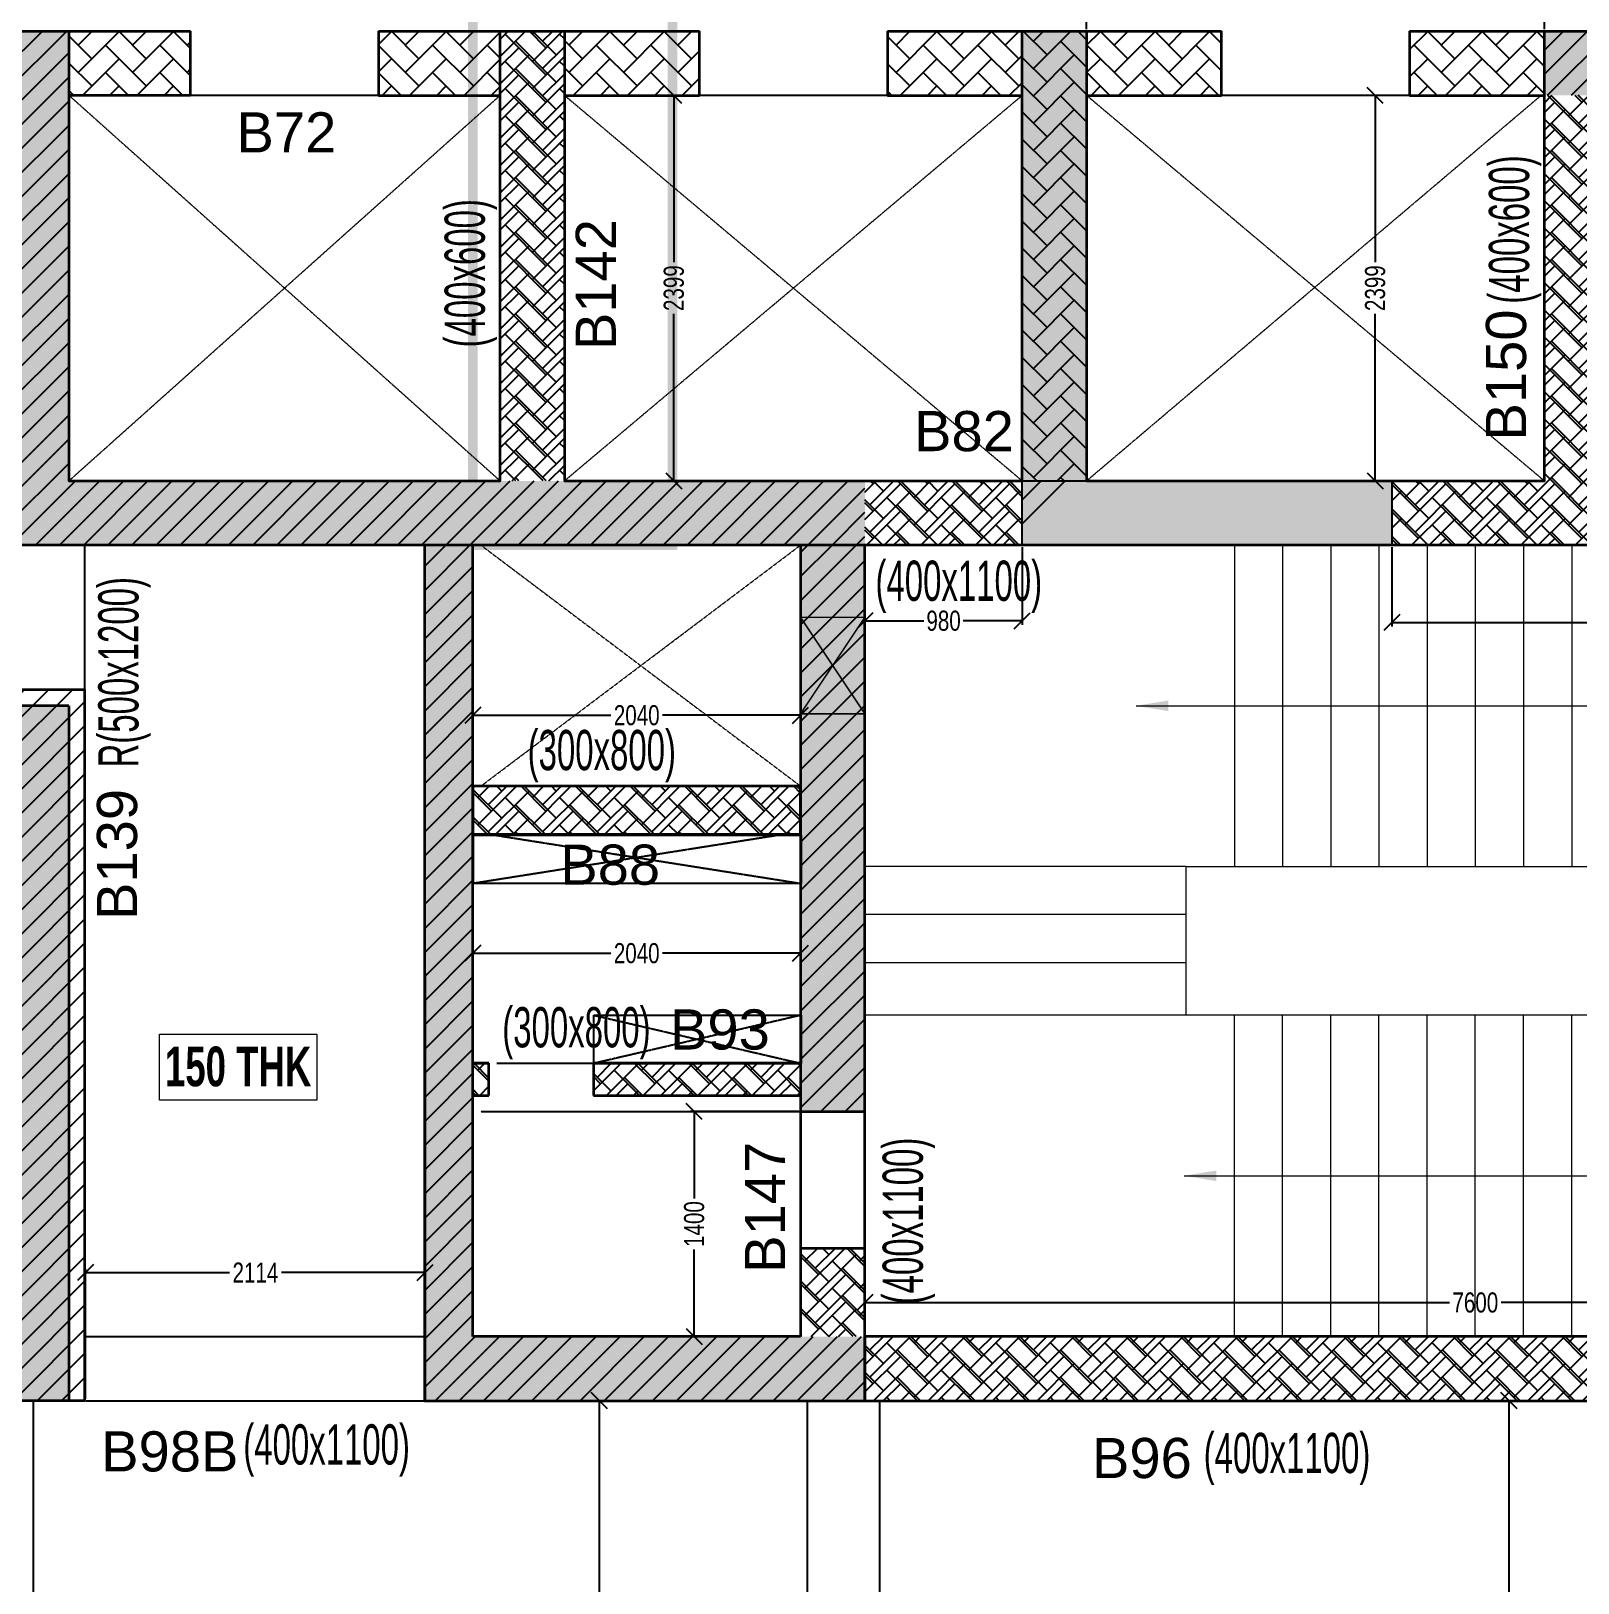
# Model space of a CAD drawing. Header units: millimetres. Extents: x 18542 to 87256, y 14692 to 73451.
# Drawn here: x 35750 to 45379, y 24352 to 34012 of the extents above; entities that cross this region are included whole.
import ezdxf
from ezdxf.enums import TextEntityAlignment as Align

# ---------------------------------------------------------------- set-up
doc = ezdxf.new("R2010")
doc.units = ezdxf.units.MM
doc.linetypes.add('HIDDEN', pattern=[0.375, 0.25, -0.125])
for name, color, linetype, lineweight in [('A-ANNO-DIMS', 8, 'Continuous', 15), ('A-DETL-MISC', 35, 'Continuous', 15), ('A-FLOR-IDEN', 11, 'Continuous', 9), ('A-HIDD-ABVE', 8, 'HIDDEN', 20), ('S-BEAM-IDEN', 2, 'Continuous', 9), ('S-COLS', 5, 'Continuous', 35)]:
    doc.layers.add(name, color=color, linetype=linetype, lineweight=lineweight)
for name, color, linetype in [('Beam Nos', 7, 'Continuous'), ('changes', 7, 'Continuous'), ('CUTOUT', 4, 'Continuous'), ('S-BEAM', 7, 'Continuous'), ('S-COL HATCH', 9, 'Continuous'), ('S-CUTOUT', 1, 'Continuous'), ('S-DIM', 7, 'Continuous')]:
    doc.layers.add(name, color=color, linetype=linetype)
doc.styles.add('Dim.s & Anno.(Misc.)', font='ARIALN.TTF')
doc.styles.add('SC-BBS1', font='SansSerif')
doc.styles.add('sobha.sed', font='swisscl.ttf')
doc.styles.add('Swis721 LtCn BT', font='swisscl.ttf', dxfattribs={"width": 0.9, "height": 233.355162})
doc.styles.add('Swis721 LtCn BT_B', font='', dxfattribs={"width": 0.9, "height": 246.918336})
doc.styles.get('Swis721 LtCn BT_B').set_extended_font_data('Swis721 LtCn BT', bold=True)
doc.dimstyles.new('A-GFC-100', dxfattribs={"dimscale": 100, "dimtxt": 1.75, "dimasz": 1.5, "dimexe": 1.5, "dimexo": 0, "dimgap": 1, "dimtad": 1, "dimdsep": 46, "dimtxsty": 'Dim.s & Anno.(Misc.)', "dimblk": 'ARCHTICK', "dimcen": 0, "dimdle": 1.5, "dimclrd": 256, "dimclre": 8, "dimclrt": 6, "dimazin": 2, "dimtfac": 1, "dimtix": 1, "dimtmove": 2, "dimatfit": 3, "dimfxl": 1, "dimtolj": 1, "dimlwd": -1, "dimlwe": 9, "dimarcsym": 0})
doc.dimstyles.new('S-50', dxfattribs={"dimscale": 50, "dimtxt": 2.5, "dimasz": 2, "dimexe": 0.5, "dimexo": 0.25, "dimgap": 0.25, "dimtad": 0, "dimdec": 0, "dimrnd": 0.0005, "dimzin": 0, "dimdsep": 46, "dimtxsty": 'sobha.sed', "dimblk": 'OBLIQUE', "dimcen": 0.09, "dimclrd": 8, "dimclre": 8, "dimclrt": 6, "dimadec": 0, "dimazin": 0, "dimtfac": 1, "dimtdec": 0, "dimtofl": 0, "dimtmove": 2, "dimatfit": 3, "dimfxl": 0.18, "dimtolj": 1, "dimtzin": 0, "dimlwd": -1, "dimlwe": -1, "dimarcsym": 0})
pattern_1 = [(45, (-31699446.87, 20890861.25), (-75.1300955, 75.1300955), [])]
pattern_2 = [(45, (-31794446.86, 20734809.75), (0, 169.7056275), [360, -120]), (135, (-31794362, 20734894.6), (1e-14, 169.7056275), [360, -120])]
pattern_3 = [(45, (-31802317.5, 20729084.55), (0, 169.7056275), [360, -120]), (135, (-31802232.65, 20729169.4), (1e-14, 169.7056275), [360, -120])]
pattern_4 = [(45, (-31618808, 20746156.34), (0, 169.7056275), [360, -120]), (135, (-31618723.15, 20746241.2), (1e-14, 169.7056275), [360, -120])]

# ---------------------------------------------------------------- blocks, each defined once
blk = doc.blocks.new('A$Cd226b1b4')
at = {"layer": 'S-COL HATCH', "transparency": 33554687}
h = blk.add_hatch(dxfattribs=at)
h.set_pattern_fill('ANSI31', color=256, scale=850)
h.set_pattern_definition(pattern_1)
h.paths.add_polyline_path([(12825, 5325.2), (12825, 5725.2), (7870.6, 5725.2), (7870.6, 8525.2), (7470.6, 8525.2), (7470.6, 5325.2)])
at = {"layer": 'S-COL HATCH'}
h = blk.add_hatch(dxfattribs=at)
h.set_pattern_fill('AR-HBONE', color=256, scale=30)
h.set_pattern_definition(pattern_2)
h.paths.add_polyline_path([(10555, 5725.2), (10955, 5725.2), (10955, 8525.2), (10555, 8525.2)])
h = blk.add_hatch(dxfattribs=at)
h.set_pattern_fill('AR-HBONE', color=256, scale=30)
h.set_pattern_definition(pattern_2)
h.paths.add_polyline_path([(13805, 8525.2), (14205, 8525.2), (14205, 5725.2), (13805, 5725.2)])
at = {"layer": 'S-COL HATCH', "transparency": 33554687}
h = blk.add_hatch(dxfattribs=at)
h.set_pattern_fill('ANSI31', color=256, scale=850)
h.set_pattern_definition(pattern_1)
h.paths.add_polyline_path([(17055, 8525.2), (20825, 8525.2), (20825, 8125.2), (17055, 8125.2)])
at = {"layer": 'S-COL HATCH'}
h = blk.add_hatch(dxfattribs=at)
h.set_pattern_fill('AR-HBONE', color=256, scale=30)
h.set_pattern_definition(pattern_2)
h.paths.add_polyline_path([(18325, 8125.2), (18625, 8125.2), (18625, 7025.2), (20425, 7025.2), (20425, 7350.2), (20725, 7350.2), (20725, 6647.7), (20425, 6647.7), (20425, 6725.2), (18625, 6725.2), (18625, 5625.2), (20425, 5625.2), (20425, 5702.7), (20725, 5702.7), (20725, 5325.2), (16105, 5325.2), (16105, 5725.2), (18325, 5725.2)])
h = blk.add_hatch(dxfattribs=at)
h.set_pattern_fill('AR-HBONE', color=256, scale=30)
h.set_pattern_definition(pattern_2)
h.paths.add_polyline_path([(17055, 5725.2), (17455, 5725.2), (17455, 8125.2), (17055, 8125.2)])
h = blk.add_hatch(dxfattribs=at)
h.set_pattern_fill('AR-HBONE', color=256, scale=30)
h.set_pattern_definition(pattern_2)
h.paths.add_polyline_path([(13805, 5725.2), (12825, 5725.2), (12825, 5325.2), (13805, 5325.2)])
at = {"layer": 'S-COL HATCH', "transparency": 33554687}
h = blk.add_hatch(dxfattribs=at)
h.set_pattern_fill('ANSI31', color=256, scale=850)
h.set_pattern_definition(pattern_1)
edge = h.paths.add_edge_path()
edge.add_line((13805, 5325.2), (13805, 5725.2))
edge.add_line((13805, 5725.2), (14205, 5725.2))
h = blk.add_hatch(dxfattribs=at)
h.set_pattern_fill('ANSI31', color=256, scale=850)
h.set_pattern_definition(pattern_1)
h.paths.add_polyline_path([(10385, 5325.2), (10085.1, 5325.2), (10085.1, 0), (10385.1, 0), (12825, 0), (12825, 400), (10385.1, 400), (10385, 2100), (10385, 2100), (10385, 2100)])
h = blk.add_hatch(dxfattribs=at)
h.set_pattern_fill('ANSI31', color=256, scale=850)
h.set_pattern_definition(pattern_1)
h.paths.add_polyline_path([(12825, 5325.2), (12425, 5325.2), (12425, 5325.2), (12425, 3825.2), (12425, 3825.2), (12425, 3525.2), (12425, 1800.2), (12825, 1800.2)])
at = {"layer": 'S-COL HATCH'}
h = blk.add_hatch(dxfattribs=at)
h.set_pattern_fill('AR-HBONE', color=256, scale=30)
h.set_pattern_definition(pattern_2)
h.paths.add_polyline_path([(12425, 3825.2), (10385, 3825.2), (10385, 3525.2), (12425, 3525.2)])
h = blk.add_hatch(dxfattribs=at)
h.set_pattern_fill('AR-HBONE', color=256, scale=30)
h.set_pattern_definition(pattern_2)
h.paths.add_polyline_path([(10485, 2100), (10385, 2100), (10385, 1900), (10485, 1900)])
h = blk.add_hatch(dxfattribs=at)
h.set_pattern_fill('AR-HBONE', color=256, scale=30)
h.set_pattern_definition(pattern_2)
h.paths.add_polyline_path([(11135, 2100), (11135, 1900), (12425, 1900), (12425, 2100)])
h = blk.add_hatch(dxfattribs=at)
h.set_pattern_fill('AR-HBONE', color=256, scale=30)
h.set_pattern_definition(pattern_2)
h.paths.add_polyline_path([(12825, 950), (12425, 950), (12425, 400), (12825, 400)])
h = blk.add_hatch(dxfattribs=at)
h.set_pattern_fill('AR-HBONE', color=256, scale=30)
h.set_pattern_definition(pattern_2)
h.paths.add_polyline_path([(12825, 400), (20425, 400), (20425, 0), (12825, 0)])
at = {"layer": 'changes', "elevation": 0}
for points in [[(13805, 5325.2), (13805, 5725.2), (14205, 5725.2)], [(16105, 5725.2), (16105, 5325.2)]]:
    blk.add_lwpolyline(points, dxfattribs=at)
at = {"layer": 'S-COLS'}
for p, q in [((12425, 1800.2), (12825, 1800.2)), ((12425, 950), (12825, 950))]:
    blk.add_line(p, q, dxfattribs=at)
at = {"layer": 'S-COLS', "elevation": 0}
for points in [[(17055, 8525.2), (20825, 8525.2)], [(18625, 5325.2), (7470.6, 5325.2)], [(7470.6, 8525.2), (7870.6, 8525.2), (7870.6, 5725.2), (10555, 5725.2), (10555, 8525.2)], [(10555, 8525.2), (10955, 8525.2)], [(10955, 8525.2), (10955, 5725.2), (13805, 5725.2), (13805, 8525.2)], [(13805, 8525.2), (14205, 8525.2)], [(14205, 8525.2), (14205, 5725.2), (17055, 5725.2), (17055, 8525.2)], [(10085, 5325.2), (10085.1, 0), (10385.1, 0)], [(10385.1, 400), (10385, 5325.2)], [(12425, 5325.2), (12425, 400)], [(12425, 0), (12825, 0), (12825, 5325.2)], [(10485, 2100), (10385, 2100)], [(10485, 1900), (10485, 2100)], [(11135, 2100), (11135, 1900)], [(12425, 2100), (11135, 2100)], [(10385, 1900), (10485, 1900)], [(11135, 1900), (12425, 1900)], [(12425, 400), (10385.1, 400)], [(20425, 400), (12825, 400), (12825, 0), (23125, 0)], [(10385.1, 0), (12425, 0)]]:
    blk.add_lwpolyline(points, dxfattribs=at)
blk.add_lwpolyline([(12425, 3825.2), (10385, 3825.2), (10385, 3525.2), (12425, 3525.2)], close=True, dxfattribs=at)
blk = doc.blocks.new('A$Cbe320e20')
at = {"layer": 'S-COL HATCH', "transparency": 33554687}
h = blk.add_hatch(color=256, dxfattribs=at)
h.dxf.hatch_style = 1
h.paths.add_polyline_path([(4954.4, -400), (4954.4, 0), (0, 0), (0, 2800), (-400, 2800), (-400, -400)])
at = {"layer": 'S-COL HATCH'}
h = blk.add_hatch(dxfattribs=at)
h.set_pattern_fill('AR-HBONE', color=256, scale=30)
h.set_pattern_definition(pattern_4)
h.paths.add_polyline_path([(757.5, 2400), (757.5, 2800), (0, 2800), (0, 2400)])
h = blk.add_hatch(dxfattribs=at)
h.set_pattern_fill('AR-HBONE', color=256, scale=30)
h.set_pattern_definition(pattern_4)
h.paths.add_polyline_path([(2684.4, 2800), (1927.5, 2800), (1927.5, 2400), (2684.4, 2400)])
h = blk.add_hatch(dxfattribs=at)
h.set_pattern_fill('AR-HBONE', color=256, scale=30)
h.set_pattern_definition(pattern_3)
h.paths.add_polyline_path([(2684.4, 0), (3084.4, 0), (3084.4, 2800), (2684.4, 2800)])
h = blk.add_hatch(dxfattribs=at)
h.set_pattern_fill('AR-HBONE', color=256, scale=30)
h.set_pattern_definition(pattern_4)
h.paths.add_polyline_path([(3925, 2800), (3084.4, 2800), (3084.4, 2400), (3925, 2400)])
h = blk.add_hatch(dxfattribs=at)
h.set_pattern_fill('AR-HBONE', color=256, scale=30)
h.set_pattern_definition(pattern_4)
h.paths.add_polyline_path([(5935, 2400), (5935, 2800), (5095, 2800), (5095, 2400)])
at = {"layer": 'S-COL HATCH', "transparency": 33554687}
h = blk.add_hatch(color=256, dxfattribs=at)
h.dxf.hatch_style = 1
h.paths.add_polyline_path([(5934.4, 2800), (6334.4, 2800), (6334.4, 0), (5934.4, 0)])
at = {"layer": 'S-COL HATCH'}
h = blk.add_hatch(dxfattribs=at)
h.set_pattern_fill('AR-HBONE', color=256, scale=30)
h.set_pattern_definition(pattern_4)
h.paths.add_polyline_path([(7175, 2400), (7175, 2800), (6335, 2800), (6335, 2400)])
h = blk.add_hatch(dxfattribs=at)
h.set_pattern_fill('AR-HBONE', color=256, scale=30)
h.set_pattern_definition(pattern_4)
h.paths.add_polyline_path([(9185, 2400), (9185, 2800), (8345, 2800), (8345, 2400), (8674.7, 2400)])
at = {"layer": 'S-COL HATCH', "transparency": 33554687}
h = blk.add_hatch(color=256, dxfattribs=at)
h.dxf.hatch_style = 1
h.paths.add_polyline_path([(9184.4, 2800), (12954.4, 2800), (12954.4, 2400), (9184.4, 2400)])
at = {"layer": 'S-COL HATCH'}
h = blk.add_hatch(dxfattribs=at)
h.set_pattern_fill('AR-HBONE', color=256, scale=30)
h.set_pattern_definition(pattern_3)
h.paths.add_polyline_path([(10454.4, 2400), (10754.4, 2400), (10754.4, 1300), (12554.4, 1300), (12554.4, 1625), (12854.4, 1625), (12854.4, 922.5), (12554.4, 922.5), (12554.4, 1000), (10754.4, 1000), (10754.4, -100), (12554.4, -100), (12554.4, -22.5), (12854.4, -22.5), (12854.4, -400), (8234.4, -400), (8234.4, 0), (10454.4, 0)])
h = blk.add_hatch(dxfattribs=at)
h.set_pattern_fill('AR-HBONE', color=256, scale=30)
h.set_pattern_definition(pattern_3)
h.paths.add_polyline_path([(9184.4, 0), (9584.4, 0), (9584.4, 2400), (9184.4, 2400)])
h = blk.add_hatch(dxfattribs=at)
h.set_pattern_fill('AR-HBONE', color=256, scale=30)
h.set_pattern_definition(pattern_3)
h.paths.add_polyline_path([(5934.4, 0), (4954.4, 0), (4954.4, -400), (5934.4, -400)])
at = {"layer": 'S-COL HATCH', "transparency": 33554687}
h = blk.add_hatch(color=256, dxfattribs=at)
h.dxf.hatch_style = 1
h.paths.add_polyline_path([(5934.4, 0), (8234.4, 0), (8234.4, -400), (5934.4, -400)])
h = blk.add_hatch(color=256, dxfattribs=at)
h.dxf.hatch_style = 1
h.paths.add_polyline_path([(2514.4, -400), (2214.4, -400), (2214.4, -5725.2), (2514.4, -5725.2), (4954.4, -5725.2), (4954.4, -5325.2), (2514.4, -5325.2), (2514.4, -3625.2), (2514.4, -3625.2), (2514.4, -3625.2)])
h = blk.add_hatch(color=256, dxfattribs=at)
h.dxf.hatch_style = 1
h.paths.add_polyline_path([(4954.4, -400), (4554.4, -400), (4554.4, -400), (4554.4, -1900), (4554.4, -1900), (4554.4, -2200), (4554.4, -3925), (4954.4, -3925)])
h = blk.add_hatch(dxfattribs=at)
h.set_pattern_fill('ANSI31', color=256, scale=850)
h.set_pattern_definition([(45, (-31682274.25, 21473233.52), (-75.1300955, 75.1300955), [])])
h.paths.add_polyline_path([(100, -1299.2), (-3650, -1299.2), (-3650, -1699.2), (-300, -1699.2), (-300, -5724.4), (100, -5724.4)])
h = blk.add_hatch(color=256, dxfattribs=at)
h.dxf.hatch_style = 1
h.paths.add_polyline_path([(0, -1400), (-3650, -1400), (-3650, -1700), (-300, -1700), (-300, -5725.2), (0, -5725.2)])
at = {"layer": 'S-COL HATCH'}
h = blk.add_hatch(dxfattribs=at)
h.set_pattern_fill('AR-HBONE', color=256, scale=30)
h.set_pattern_definition(pattern_3)
h.paths.add_polyline_path([(4554.4, -1900), (2514.4, -1900), (2514.4, -2200), (4554.4, -2200)])
h = blk.add_hatch(dxfattribs=at)
h.set_pattern_fill('AR-HBONE', color=256, scale=30)
h.set_pattern_definition(pattern_3)
h.paths.add_polyline_path([(2614.4, -3625.2), (2514.4, -3625.2), (2514.4, -3825.2), (2614.4, -3825.2)])
h = blk.add_hatch(dxfattribs=at)
h.set_pattern_fill('AR-HBONE', color=256, scale=30)
h.set_pattern_definition(pattern_3)
h.paths.add_polyline_path([(3264.4, -3625.2), (3264.4, -3825.2), (4554.4, -3825.2), (4554.4, -3625.2)])
h = blk.add_hatch(dxfattribs=at)
h.set_pattern_fill('AR-HBONE', color=256, scale=30)
h.set_pattern_definition(pattern_3)
h.paths.add_polyline_path([(4954.4, -4775.2), (4554.4, -4775.2), (4554.4, -5325.2), (4954.4, -5325.2)])
h = blk.add_hatch(dxfattribs=at)
h.set_pattern_fill('AR-HBONE', color=256, scale=30)
h.set_pattern_definition(pattern_3)
h.paths.add_polyline_path([(4954.4, -5325.2), (12554.4, -5325.2), (12554.4, -5725.2), (4954.4, -5725.2)])
at = {"layer": 'changes'}
blk.add_lwpolyline([(5934.4, 0), (8234.4, 0), (8234.4, -400), (5934.4, -400)], close=True, dxfattribs=at)
at = {"layer": 'S-COLS'}
for p, q in [((0, 2800), (757.5, 2800)), ((757.5, 2400), (757.5, 2800)), ((1927.5, 2800), (1927.5, 2400)), ((1927.5, 2800), (2684.4, 2800)), ((3084.4, 2800), (3925, 2800)), ((3925, 2400), (3925, 2800)), ((5095, 2800), (5095, 2400)), ((5095, 2800), (7175, 2800)), ((7175, 2400), (7175, 2800)), ((8345, 2800), (8345, 2400)), ((8345, 2800), (9184.4, 2800)), ((757.5, 2400), (0, 2400)), ((1927.5, 2400), (2684.4, 2400)), ((3084.4, 2400), (3925, 2400)), ((5095, 2400), (5934.4, 2400)), ((6334.4, 2400), (7175, 2400)), ((8345, 2400), (9184.4, 2400)), ((0, -1400), (-3650, -1400)), ((0, -1400), (0, -5725.2)), ((4554.4, -3925), (4954.4, -3925)), ((4554.4, -4775.2), (4954.4, -4775.2)), ((-300, -5724.4), (100, -5724.4)), ((0, -5725.2), (-300, -5725.2))]:
    blk.add_line(p, q, dxfattribs=at)
for points in [[(9184.4, 2800), (12954.4, 2800)], [(10754.4, -400), (-400, -400)], [(-400, 2800), (0, 2800), (0, 0), (2684.4, 0), (2684.4, 2800)], [(2684.4, 2800), (3084.4, 2800)], [(3084.4, 2800), (3084.4, 0), (5934.4, 0), (5934.4, 2800)], [(5934.4, 2800), (6334.4, 2800)], [(6334.4, 2800), (6334.4, 0), (9184.4, 0), (9184.4, 2800)], [(2214.4, -400), (2214.4, -5725.2), (2514.4, -5725.2)], [(2514.4, -5325.2), (2514.4, -400)], [(4554.4, -400), (4554.4, -5325.2)], [(4554.4, -5725.2), (4954.4, -5725.2), (4954.4, -400)], [(100, -5724.4), (100, -1299.2), (-3650, -1299.2)], [(2614.4, -3625.2), (2514.4, -3625.2)], [(2614.4, -3825.2), (2614.4, -3625.2)], [(3264.4, -3625.2), (3264.4, -3825.2)], [(4554.4, -3625.2), (3264.4, -3625.2)], [(2514.4, -3825.2), (2614.4, -3825.2)], [(3264.4, -3825.2), (4554.4, -3825.2)], [(4554.4, -5325.2), (2514.4, -5325.2)], [(12554.4, -5325.2), (4954.4, -5325.2), (4954.4, -5725.2), (15254.4, -5725.2)], [(2514.4, -5725.2), (4554.4, -5725.2)]]:
    blk.add_lwpolyline(points, dxfattribs=at)
blk.add_lwpolyline([(4554.4, -1900), (2514.4, -1900), (2514.4, -2200), (4554.4, -2200)], close=True, dxfattribs=at)
at = {"layer": 'S-CUTOUT', "const_width": 10, "elevation": 0}
blk.add_lwpolyline([(4954.3, -848.8), (4954.3, -1448.8), (4554.3, -1448.8), (4554.3, -848.8)], close=True, dxfattribs=at)
for points in [[(4954.3, -848.8), (4554.3, -1448.8)], [(4954.3, -1448.8), (4554.3, -848.8)]]:
    blk.add_lwpolyline(points, dxfattribs=at)
blk = doc.blocks.new('_ARCHTICK')
at = {"color": 0, "linetype": 'ByBlock', "const_width": 0.15}
blk.add_lwpolyline([(-0.5, -0.5), (0.5, 0.5)], dxfattribs=at)
blk = doc.blocks.new('A$Cf6edaa24')
at = {"layer": 'CUTOUT', "color": 8, "linetype": 'HIDDEN'}
for p, q in [((9089.4, -8405), (7190.1, -8705)), ((7330.9, -8405), (9230.1, -8705)), ((7940.1, -9525), (9229.9, -9825)), ((9230.1, -9525), (7940.4, -9825))]:
    blk.add_line(p, q, dxfattribs=at)
at = {"layer": 'CUTOUT'}
for points in [[(7190.1, -8405), (9230.1, -8405), (9230.1, -8705), (7190.1, -8705)], [(7940.1, -9525), (9230.1, -9525), (9230.1, -9825), (7940.1, -9825)]]:
    blk.add_lwpolyline(points, close=True, dxfattribs=at)
blk = doc.blocks.new('_OBLIQUE')
at = {"color": 0, "linetype": 'ByBlock'}
blk.add_line((-0.5, -0.5), (0.5, 0.5), dxfattribs=at)
blk = doc.blocks.new('*D255')
at = {"layer": 'Defpoints', "color": 0, "transparency": 16777216}
for p in [(45170.4, 34530.2), (42320.4, 34011.5), (45170.4, 34010.8)]:
    blk.add_point(p, dxfattribs=at)
at = {"layer": 'S-DIM', "color": 8, "transparency": 16777216}
for p, q in [((42320.4, 34024), (42320.4, 34555.2)), ((42320.4, 34530.2), (43584.6, 34530.2)), ((45170.4, 34530.2), (43906.2, 34530.2)), ((45170.4, 34023.3), (45170.4, 34555.2))]:
    blk.add_line(p, q, dxfattribs=at)
at = {"layer": 'S-DIM', "color": 8, "transparency": 16777216, "xscale": 100, "yscale": 100, "zscale": 100, "rotation": 180}
blk.add_blockref('_OBLIQUE', (42320.4, 34530.2), dxfattribs=at)
at = {"layer": 'S-DIM', "color": 8, "transparency": 16777216, "xscale": 100, "yscale": 100, "zscale": 100}
blk.add_blockref('_OBLIQUE', (45170.4, 34530.2), dxfattribs=at)
at = {"layer": 'S-DIM', "color": 6, "transparency": 16777216, "insert": (43745.4, 34530.2), "char_height": 125, "attachment_point": 5, "style": 'sobha.sed'}
blk.add_mtext('\\A1;2850', dxfattribs=at)
blk = doc.blocks.new('*D321')
at = {"layer": 'Defpoints', "color": 0, "transparency": 16777216}
for p in [(40940.4, 30810.8), (41920.4, 30810.8), (41920.4, 30340.4)]:
    blk.add_point(p, dxfattribs=at)
at = {"layer": 'S-DIM', "color": 8, "transparency": 16777216}
for p, q in [((40940.4, 30798.3), (40940.4, 30315.4)), ((41920.4, 30798.3), (41920.4, 30315.4)), ((40940.4, 30340.4), (41308.4, 30340.4)), ((41920.4, 30340.4), (41552.3, 30340.4))]:
    blk.add_line(p, q, dxfattribs=at)
at = {"layer": 'S-DIM', "color": 8, "transparency": 16777216, "xscale": 100, "yscale": 100, "zscale": 100, "rotation": 180}
blk.add_blockref('_OBLIQUE', (40940.4, 30340.4), dxfattribs=at)
at = {"layer": 'S-DIM', "color": 8, "transparency": 16777216, "xscale": 100, "yscale": 100, "zscale": 100}
blk.add_blockref('_OBLIQUE', (41920.4, 30340.4), dxfattribs=at)
at = {"layer": 'S-DIM', "color": 6, "transparency": 16777216, "insert": (41430.4, 30340.4), "char_height": 125, "attachment_point": 5, "style": 'sobha.sed'}
blk.add_mtext('\\A1;980', dxfattribs=at)
blk = doc.blocks.new('*D263')
at = {"layer": 'Defpoints', "color": 0, "transparency": 16777216}
for p in [(44220.4, 30811.5), (48840.4, 30811.5), (48840.4, 30329.2)]:
    blk.add_point(p, dxfattribs=at)
at = {"layer": 'S-DIM', "color": 8, "transparency": 16777216}
for p, q in [((44220.4, 30799), (44220.4, 30304.2)), ((48840.4, 30799), (48840.4, 30304.2)), ((44220.4, 30329.2), (46368.7, 30329.2)), ((48840.4, 30329.2), (46692, 30329.2))]:
    blk.add_line(p, q, dxfattribs=at)
at = {"layer": 'S-DIM', "color": 8, "transparency": 16777216, "xscale": 100, "yscale": 100, "zscale": 100, "rotation": 180}
blk.add_blockref('_OBLIQUE', (44220.4, 30329.2), dxfattribs=at)
at = {"layer": 'S-DIM', "color": 8, "transparency": 16777216, "xscale": 100, "yscale": 100, "zscale": 100}
blk.add_blockref('_OBLIQUE', (48840.4, 30329.2), dxfattribs=at)
at = {"layer": 'S-DIM', "color": 6, "transparency": 16777216, "insert": (46530.4, 30329.2), "char_height": 125, "attachment_point": 5, "style": 'sobha.sed'}
blk.add_mtext('\\A1;4620', dxfattribs=at)
blk = doc.blocks.new('*D327')
at = {"layer": 'Defpoints', "color": 0, "transparency": 16777216}
for p in [(40540.4, 29752.2), (38500.4, 29310.8), (40540.4, 29310.8)]:
    blk.add_point(p, dxfattribs=at)
at = {"layer": 'S-DIM', "color": 8, "transparency": 16777216}
for p, q in [((38500.4, 29323.3), (38500.4, 29777.2)), ((38500.4, 29752.2), (39359.6, 29752.2)), ((40540.4, 29752.2), (39681.2, 29752.2)), ((40540.4, 29323.3), (40540.4, 29777.2))]:
    blk.add_line(p, q, dxfattribs=at)
at = {"layer": 'S-DIM', "color": 8, "transparency": 16777216, "xscale": 100, "yscale": 100, "zscale": 100, "rotation": 180}
blk.add_blockref('_OBLIQUE', (38500.4, 29752.2), dxfattribs=at)
at = {"layer": 'S-DIM', "color": 8, "transparency": 16777216, "xscale": 100, "yscale": 100, "zscale": 100}
blk.add_blockref('_OBLIQUE', (40540.4, 29752.2), dxfattribs=at)
at = {"layer": 'S-DIM', "color": 6, "transparency": 16777216, "insert": (39520.4, 29752.2), "char_height": 125, "attachment_point": 5, "style": 'sobha.sed'}
blk.add_mtext('\\A1;2040', dxfattribs=at)
blk = doc.blocks.new('*D332')
at = {"layer": 'Defpoints', "color": 0, "transparency": 16777216}
for p in [(40540.4, 28271.1), (38500.4, 27586.3), (40540.4, 27586.5)]:
    blk.add_point(p, dxfattribs=at)
at = {"layer": 'S-DIM', "color": 8, "transparency": 16777216}
for p, q in [((38500.4, 27598.8), (38500.4, 28296.1)), ((38500.4, 28271.1), (39359.6, 28271.1)), ((40540.4, 28271.1), (39681.2, 28271.1)), ((40540.4, 27599), (40540.4, 28296.1))]:
    blk.add_line(p, q, dxfattribs=at)
at = {"layer": 'S-DIM', "color": 8, "transparency": 16777216, "xscale": 100, "yscale": 100, "zscale": 100, "rotation": 180}
blk.add_blockref('_OBLIQUE', (38500.4, 28271.1), dxfattribs=at)
at = {"layer": 'S-DIM', "color": 8, "transparency": 16777216, "xscale": 100, "yscale": 100, "zscale": 100}
blk.add_blockref('_OBLIQUE', (40540.4, 28271.1), dxfattribs=at)
at = {"layer": 'S-DIM', "color": 6, "transparency": 16777216, "insert": (39520.4, 28271.1), "char_height": 125, "attachment_point": 5, "style": 'sobha.sed'}
blk.add_mtext('\\A1;2040', dxfattribs=at)
blk = doc.blocks.new('*D266')
at = {"layer": 'Defpoints', "color": 0, "transparency": 16777216}
for p in [(48540.4, 26096.8), (40940.4, 25486.3), (48540.4, 25486.3)]:
    blk.add_point(p, dxfattribs=at)
at = {"layer": 'S-DIM', "color": 8, "transparency": 16777216}
for p, q in [((40940.4, 25498.8), (40940.4, 26121.8)), ((40940.4, 26096.8), (44579.9, 26096.8)), ((48540.4, 26096.8), (44900.8, 26096.8)), ((48540.4, 25498.8), (48540.4, 26121.8))]:
    blk.add_line(p, q, dxfattribs=at)
at = {"layer": 'S-DIM', "color": 8, "transparency": 16777216, "xscale": 100, "yscale": 100, "zscale": 100, "rotation": 180}
blk.add_blockref('_OBLIQUE', (40940.4, 26096.8), dxfattribs=at)
at = {"layer": 'S-DIM', "color": 8, "transparency": 16777216, "xscale": 100, "yscale": 100, "zscale": 100}
blk.add_blockref('_OBLIQUE', (48540.4, 26096.8), dxfattribs=at)
at = {"layer": 'S-DIM', "color": 6, "transparency": 16777216, "insert": (44740.4, 26096.8), "char_height": 125, "attachment_point": 5, "style": 'sobha.sed'}
blk.add_mtext('\\A1;7600', dxfattribs=at)
blk = doc.blocks.new('*D434')
at = {"layer": 'Defpoints', "color": 0, "transparency": 16777216}
for p in [(38204.1, 26283.6), (36089.7, 25486.3), (38204.1, 25486.3)]:
    blk.add_point(p, dxfattribs=at)
at = {"layer": 'S-DIM', "color": 8, "transparency": 16777216}
for p, q in [((36089.7, 25498.8), (36089.7, 26308.6)), ((36089.7, 26283.6), (36985.5, 26283.6)), ((38204.1, 26283.6), (37308.3, 26283.6)), ((38204.1, 25498.8), (38204.1, 26308.6))]:
    blk.add_line(p, q, dxfattribs=at)
at = {"layer": 'S-DIM', "color": 8, "transparency": 16777216, "xscale": 100, "yscale": 100, "zscale": 100, "rotation": 180}
blk.add_blockref('_OBLIQUE', (36089.7, 26283.6), dxfattribs=at)
at = {"layer": 'S-DIM', "color": 8, "transparency": 16777216, "xscale": 100, "yscale": 100, "zscale": 100}
blk.add_blockref('_OBLIQUE', (38204.1, 26283.6), dxfattribs=at)
at = {"layer": 'S-DIM', "color": 6, "transparency": 16777216, "insert": (37146.9, 26283.6), "char_height": 125, "attachment_point": 5, "style": 'sobha.sed'}
blk.add_mtext('\\A1;2114', dxfattribs=at)
blk = doc.blocks.new('*D296')
at = {"layer": 'Defpoints', "color": 0, "transparency": 16777216}
for p in [(39071.3, 33610.8), (39070.4, 31211.5), (39751.6, 31211.5)]:
    blk.add_point(p, dxfattribs=at)
at = {"layer": 'S-DIM', "color": 8, "transparency": 16777216}
for p, q in [((39083.8, 33610.8), (39776.6, 33610.8)), ((39751.6, 33610.8), (39751.6, 32572)), ((39751.6, 31211.5), (39751.6, 32250.4)), ((39082.9, 31211.5), (39776.6, 31211.5))]:
    blk.add_line(p, q, dxfattribs=at)
at = {"layer": 'S-DIM', "color": 8, "transparency": 16777216, "xscale": 100, "yscale": 100, "zscale": 100}
for p, rotation in [((39751.6, 33610.8), 90), ((39751.6, 31211.5), 270)]:
    blk.add_blockref('_OBLIQUE', p, dxfattribs=dict(at, rotation=rotation))
at = {"layer": 'S-DIM', "color": 6, "transparency": 16777216, "insert": (39751.6, 32411.2), "char_height": 125, "attachment_point": 5, "rotation": 90, "style": 'sobha.sed'}
blk.add_mtext('\\A1;2399', dxfattribs=at)
blk = doc.blocks.new('*D453')
at = {"layer": 'Defpoints', "color": 0, "transparency": 16777216}
for p in [(45170.4, 33610.8), (44117, 31211.5), (45170.4, 31211.5)]:
    blk.add_point(p, dxfattribs=at)
at = {"layer": 'S-DIM', "color": 8, "transparency": 16777216}
for p, q in [((45157.9, 33610.8), (44092, 33610.8)), ((44117, 33610.8), (44117, 32572)), ((44117, 31211.5), (44117, 32250.4)), ((45157.9, 31211.5), (44092, 31211.5))]:
    blk.add_line(p, q, dxfattribs=at)
at = {"layer": 'S-DIM', "color": 8, "transparency": 16777216, "xscale": 100, "yscale": 100, "zscale": 100}
for p, rotation in [((44117, 33610.8), 90), ((44117, 31211.5), 270)]:
    blk.add_blockref('_OBLIQUE', p, dxfattribs=dict(at, rotation=rotation))
at = {"layer": 'S-DIM', "color": 6, "transparency": 16777216, "insert": (44117, 32411.2), "char_height": 125, "attachment_point": 5, "rotation": 90, "style": 'sobha.sed'}
blk.add_mtext('\\A1;2399', dxfattribs=at)
blk = doc.blocks.new('*D458')
at = {"layer": 'Defpoints', "color": 0, "transparency": 16777216}
for p in [(40581.2, 25486.3), (39287.5, 17487.5), (40581.2, 17487.5)]:
    blk.add_point(p, dxfattribs=at)
at = {"layer": 'S-DIM', "color": 8, "transparency": 16777216}
for p, q in [((40568.7, 25486.3), (39262.5, 25486.3)), ((39287.5, 25486.3), (39287.5, 21647.4)), ((39287.5, 17487.5), (39287.5, 21326.5)), ((40568.7, 17487.5), (39262.5, 17487.5))]:
    blk.add_line(p, q, dxfattribs=at)
at = {"layer": 'S-DIM', "color": 8, "transparency": 16777216, "xscale": 100, "yscale": 100, "zscale": 100}
for p, rotation in [((39287.5, 25486.3), 90), ((39287.5, 17487.5), 270)]:
    blk.add_blockref('_OBLIQUE', p, dxfattribs=dict(at, rotation=rotation))
at = {"layer": 'S-DIM', "color": 6, "transparency": 16777216, "insert": (39287.5, 21486.9), "char_height": 125, "attachment_point": 5, "rotation": 90, "style": 'sobha.sed'}
blk.add_mtext('\\A1;7999', dxfattribs=at)
blk = doc.blocks.new('*D459')
at = {"layer": 'Defpoints', "color": 0, "transparency": 16777216}
for p in [(45581.2, 25486.3), (44949.9, 17487.5), (45581.2, 17487.5)]:
    blk.add_point(p, dxfattribs=at)
at = {"layer": 'S-DIM', "color": 8, "transparency": 16777216}
for p, q in [((45568.7, 25486.3), (44924.9, 25486.3)), ((44949.9, 25486.3), (44949.9, 21647.4)), ((44949.9, 17487.5), (44949.9, 21326.5)), ((45568.7, 17487.5), (44924.9, 17487.5))]:
    blk.add_line(p, q, dxfattribs=at)
at = {"layer": 'S-DIM', "color": 8, "transparency": 16777216, "xscale": 100, "yscale": 100, "zscale": 100}
for p, rotation in [((44949.9, 25486.3), 90), ((44949.9, 17487.5), 270)]:
    blk.add_blockref('_OBLIQUE', p, dxfattribs=dict(at, rotation=rotation))
at = {"layer": 'S-DIM', "color": 6, "transparency": 16777216, "insert": (44949.9, 21486.9), "char_height": 125, "attachment_point": 5, "rotation": 90, "style": 'sobha.sed'}
blk.add_mtext('\\A1;7999', dxfattribs=at)
blk = doc.blocks.new('*D461')
at = {"layer": 'Defpoints', "color": 0, "transparency": 16777216}
for p in [(39878.3, 27285.8), (40540.4, 27285.8), (40540.4, 25885.6)]:
    blk.add_point(p, dxfattribs=at)
at = {"layer": 'S-DIM', "color": 8, "transparency": 16777216}
for p, q in [((40527.9, 27285.8), (39853.3, 27285.8)), ((39878.3, 27285.8), (39878.3, 26745.1)), ((39878.3, 25885.6), (39878.3, 26426.3)), ((40527.9, 25885.6), (39853.3, 25885.6))]:
    blk.add_line(p, q, dxfattribs=at)
at = {"layer": 'S-DIM', "color": 8, "transparency": 16777216, "xscale": 100, "yscale": 100, "zscale": 100}
for p, rotation in [((39878.3, 27285.8), 90), ((39878.3, 25885.6), 270)]:
    blk.add_blockref('_OBLIQUE', p, dxfattribs=dict(at, rotation=rotation))
at = {"layer": 'S-DIM', "color": 6, "transparency": 16777216, "insert": (39878.3, 26585.7), "char_height": 125, "attachment_point": 5, "rotation": 90, "style": 'sobha.sed'}
blk.add_mtext('\\A1;1400', dxfattribs=at)
blk = doc.blocks.new('A$C40398dd4')
at = {"layer": 'A-ANNO-DIMS', "ltscale": 500, "elevation": 0}
blk.add_lwpolyline([(5809.9, 1000), (6600, 1000), (6600, 1564.9)], dxfattribs=at)
at = {"layer": 'A-DETL-MISC'}
for p, q in [((2300, 4925.2), (2300, 2925.2)), ((2600, 4925.2), (2600, 2925.2)), ((2900, 4925.2), (2900, 2925.2)), ((3200, 4925.2), (3200, 2925.2)), ((3500, 4925.2), (3500, 2925.2)), ((3800, 4925.2), (3800, 2925.2)), ((4100, 4925.2), (4100, 2925.2)), ((4400, 4925.2), (4400, 2925.2)), ((4700, 4925.2), (4700, 2925.2)), ((5000, 4925.2), (5000, 2925.2)), ((5300, 4925.1), (5300, 2925.2)), ((2300, 0), (2300, 2000)), ((2600, 0), (2600, 2000)), ((2900, 0), (2900, 2000)), ((3200, 0), (3200, 2000)), ((3500, 0), (3500, 2000)), ((3800, 0), (3800, 2000)), ((4100, 0), (4100, 2000)), ((4400, 0), (4400, 2000)), ((4700, 0), (4700, 2000)), ((5000, 0), (5000, 2000)), ((5300, 0.1), (5300, 2000))]:
    blk.add_line(p, q, dxfattribs=at)
for points in [[(2000, 2925.2), (0, 2925.2)], [(5600, 2925.2), (7600, 2925.2)], [(2000, 2625.2), (0, 2625.2)], [(5600, 2625.2), (7600, 2625.2)], [(2000, 2325.2), (0, 2325.2)], [(5600, 2325.2), (7600, 2325.2)]]:
    blk.add_lwpolyline(points, dxfattribs=at)
blk.add_lwpolyline([(5600, 2925.2), (5600, 2000), (2000, 2000), (2000, 2925.2)], close=True, dxfattribs=at)
at = {"layer": 'A-DETL-MISC', "elevation": 0}
for points in [[(2000, 2000), (0, 2000)], [(5600, 2000), (7600, 2000)]]:
    blk.add_lwpolyline(points, dxfattribs=at)
at = {"layer": 'A-ANNO-DIMS', "ltscale": 500}
for points in [[(1688.4, 3925.2), (5509.9, 3925.2)], [(6600, 1564.9), (6600, 3126.4)], [(1988.4, 1000), (5809.9, 1000)]]:
    blk.add_leader(points, dimstyle='A-GFC-100', override={"dimasz": 2, "dimtad": 0, "dimfxl": 0.18, "dimarcsym": 1}, dxfattribs=at)

msp = doc.modelspace()

# ---------------------------------------------------------------- linework, layer by layer
at = {"color": 1, "const_width": 60, "elevation": 0}
msp.add_lwpolyline([(38500.4, 34801.8), (39743.1, 34801.8), (39743.1, 30810.8), (38500.4, 30810.8)], close=True, dxfattribs=at)
at = {"layer": 'A-FLOR-IDEN', "color": 8, "elevation": 0, "flags": 128}
msp.add_lwpolyline([(37528.2, 27768.2), (37528.2, 27356.4), (36550.7, 27356.4), (36550.7, 27768.2)], close=True, dxfattribs=at)
at = {"layer": 'A-HIDD-ABVE', "linetype": 'HIDDEN'}
for p, q in [((35986, 33611.5), (38670.4, 31211.5)), ((35986, 31211.5), (38670.4, 33611.5)), ((39070.4, 33611.5), (41920.4, 31211.5)), ((39070.4, 31211.5), (41920.4, 33611.5)), ((42320.4, 33611.5), (45170.4, 31211.5)), ((42320.4, 31211.5), (45150.4, 33611.5)), ((38550.4, 30811.5), (40540.3, 29311.6)), ((38550.4, 29311.6), (40540.3, 30811.5))]:
    msp.add_line(p, q, dxfattribs=at)
at = {"layer": 'S-BEAM'}
for p, q in [((35986, 33611.5), (38670.4, 33611.5)), ((39070.4, 33611.5), (41920.4, 33611.5)), ((42320.4, 33611.5), (45170.4, 33611.5)), ((38650.4, 27586.3), (39300.4, 27586.3)), ((36089.7, 25486.3), (38204.1, 25486.3))]:
    msp.add_line(p, q, dxfattribs=at)
at = {"layer": 'S-BEAM', "linetype": 'ByBlock'}
msp.add_line((36086, 29911.5), (36086, 30811.5), dxfattribs=at)
at = {"layer": 'S-BEAM', "linetype": 'HIDDEN'}
for p, q in [((38550.4, 27286.3), (40540.4, 27286.3)), ((36089.7, 25886.3), (38204.1, 25886.4)), ((35764.5, 25486.3), (35764.5, 17487.5, 0)), ((40581.2, 25486.3), (40581.2, 17487.5)), ((41031.2, 25486.3), (41031.2, 17486.3))]:
    msp.add_line(p, q, dxfattribs=at)

# ---------------------------------------------------------------- block references
at = {"layer": 'Beam Nos'}
msp.add_blockref('A$Cf6edaa24', (31313.6, 37410.7), dxfattribs=at)
at = {"layer": 'changes'}
msp.add_blockref('A$Cd226b1b4', (28115.4, 25486.3), dxfattribs=at)
at = {"layer": 'S-BEAM-IDEN'}
msp.add_blockref('A$C40398dd4', (40940.4, 25886.3), dxfattribs=at)
at = {"layer": 'S-COLS'}
msp.add_blockref('A$Cbe320e20', (35986, 31210.8), dxfattribs=at)

# ---------------------------------------------------------------- texts
at = {"layer": 'A-FLOR-IDEN', "color": 1, "insert": (37039.5, 27690.2), "char_height": 246.92, "width": 1155, "attachment_point": 2, "line_spacing_factor": 0.964267, "style": 'Swis721 LtCn BT_B'}
msp.add_mtext('150 THK', dxfattribs=at)
at = {"layer": 'Beam Nos', "color": 3, "style": 'SC-BBS1'}
for s, p in [('B72', (37339.6, 33180.6)), ('B82', (41557.4, 31321.3)), ('B88', (39355.2, 28622.7)), ('B93', (40038.1, 27596.9, 0)), ('B98B', (36613.9, 24970.7, 0)), ('B96', (42664.9, 24929.5, 0))]:
    msp.add_text(s, height=250, dxfattribs=at).set_placement(p, align=Align.BOTTOM_CENTER)
for s, p in [('B142', (39465.9, 32433.4)), ('B150', (45131.3, 31870.5, 0)), ('B139', (36485.3, 28886.1)), ('B147', (40518.9, 26689.9, 0))]:
    msp.add_text(s, height=250, rotation=90, dxfattribs=at).set_placement(p, align=Align.BOTTOM_CENTER)
at = {"layer": 'S-BEAM-IDEN', "color": 3, "style": 'Swis721 LtCn BT', "width": 0.8}
for s, p in [('(400x600)', (45075, 32314.7)), ('(400x600)', (38575, 32042.2)), ('R(500x1200)', (36418.9, 29427.7)), ('(400x1100)', (41301.5, 26086.1))]:
    msp.add_text(s, height=250, rotation=90, dxfattribs=at).set_placement(p)
for s, p in [('(400x1100)', (41006.7, 30464.8)), ('(300x800)', (38841.5, 29411)), ('(300x800)', (38683.5, 27685.8)), ('(400x1100)', (43049.6, 25036))]:
    msp.add_text(s, height=250, dxfattribs=at).set_placement(p)
at = {"layer": 'S-BEAM-IDEN', "style": 'Swis721 LtCn BT', "width": 0.8}
msp.add_text('(400x1100)', height=250, rotation=360, dxfattribs=at).set_placement((37071.6, 25088.8, 0))

# ---------------------------------------------------------------- dimensions: what is measured, and where the dimension line sits
at = {"layer": 'S-DIM', "color": 1}
for base, p1, p2, picture, middle in [((45170.4, 34530.2), (42320.4, 34011.5), (45170.4, 34010.8), '*D255', (43745.4, 34530.2)), ((41920.4, 30340.4), (40940.4, 30810.8), (41920.4, 30810.8), '*D321', (41430.4, 30340.4)), ((48840.4, 30329.2), (44220.4, 30811.5), (48840.4, 30811.5), '*D263', (46530.4, 30329.2)), ((40540.4, 29752.2), (38500.4, 29310.8), (40540.4, 29310.8), '*D327', (39520.4, 29752.2)), ((40540.4, 28271.1), (38500.4, 27586.3), (40540.4, 27586.5), '*D332', (39520.4, 28271.1)), ((38204.1, 26283.6), (36089.7, 25486.3), (38204.1, 25486.3), '*D434', (37146.9, 26283.6)), ((48540.4, 26096.8), (40940.4, 25486.3), (48540.4, 25486.3), '*D266', (44740.4, 26096.8))]:
    dim = msp.add_linear_dim(base=base, p1=p1, p2=p2, dimstyle='S-50', dxfattribs=at)
    dim.commit()
    dim.dimension.update_dxf_attribs({"geometry": picture, "text_midpoint": middle})
at = {"layer": 'S-DIM', "color": 2}
for base, p1, p2, picture, middle in [((39751.6, 31211.5), (39071.3, 33610.8), (39070.4, 31211.5), '*D296', (39751.6, 32411.2)), ((39878.3, 27285.8), (40540.4, 25885.6), (40540.4, 27285.8), '*D461', (39878.3, 26585.7)), ((39287.5, 17487.5), (40581.2, 25486.3), (40581.2, 17487.5), '*D458', (39287.5, 21486.9)), ((44949.9, 17487.5), (45581.2, 25486.3), (45581.2, 17487.5), '*D459', (44949.9, 21486.9))]:
    dim = msp.add_linear_dim(base=base, p1=p1, p2=p2, angle=90, dimstyle='S-50', dxfattribs=at)
    dim.commit()
    dim.dimension.update_dxf_attribs({"geometry": picture, "text_midpoint": middle})
dim = msp.add_aligned_dim(p1=(45170.4, 33610.8), p2=(45170.4, 31211.5), distance=-1053.3, dimstyle='S-50', dxfattribs=at)
dim.commit()
dim.dimension.update_dxf_attribs({"geometry": '*D453', "text_midpoint": (44117, 32411.2)})

doc.saveas('drawing.dxf')
